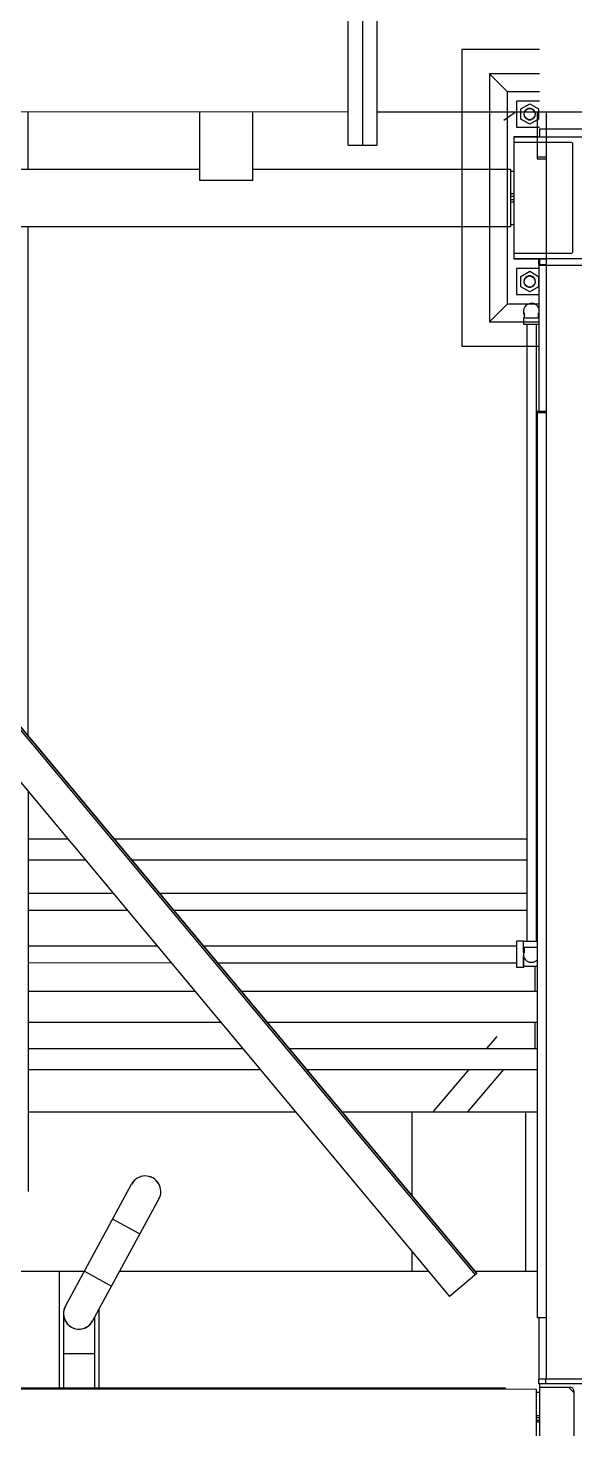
# Model space of a CAD drawing. Header units: metres. Extents: x 0 to 63075, y 0 to 44550.
# Drawn here: x 60389 to 60624, y 39165 to 39768 of the extents above; entities that cross this region are included whole.
import ezdxf

# ---------------------------------------------------------------- set-up
doc = ezdxf.new("R2010")
doc.units = ezdxf.units.M
doc.header["$LTSCALE"] = 75
for name, color, linetype in [('GSB', 7, 'Continuous'), ('ML6', 1, 'Continuous'), ('SDM', 7, 'Continuous'), ('SL1', 8, 'Continuous')]:
    doc.layers.add(name, color=color, linetype=linetype)
doc.styles.add('ROMANS', font='ROMANS.SHX')
doc.dimstyles.new('75___1-75', dxfattribs={"dimscale": 75, "dimtxt": 2.5, "dimasz": 2, "dimexe": 1.5, "dimexo": 1, "dimgap": 0.5, "dimtad": 1, "dimdec": 0, "dimzin": 12, "dimtxsty": 'ROMANS', "dimcen": 0, "dimclrd": 256, "dimclre": 256, "dimclrt": 3, "dimazin": 3, "dimtfac": 1, "dimtdec": 0, "dimtmove": 0, "dimatfit": 0, "dimfxl": 1, "dimlwd": -1, "dimlwe": -1, "dimarcsym": 0})

# ---------------------------------------------------------------- blocks, each defined once
blk = doc.blocks.new('A$C6bae614f')
at = {"layer": 'SL1'}
for p, q in [((417219.7, 39303.6), (417219.7, 40002.1)), ((417260.9, 40002.1), (417260.9, 39303.6)), ((417302, 40002.1), (417302, 39303.6)), ((417545.2, 39577.8), (417545.2, 38727.8)), ((417768.7, 39577.8), (417545.2, 39577.8)), ((417625.2, 39507.8), (417625.2, 38797.8)), ((417675.2, 39457.8), (417625.2, 39507.8)), ((417768.7, 39507.8), (417625.2, 39507.8)), ((417675.2, 39457.8), (417675.2, 38847.8)), ((417675.2, 39457.8), (417768.7, 39457.8)), ((417219.7, 39398.8), (415435.2, 39398.9)), ((416302, 39235.4), (416302, 39398.9)), ((416794.2, 39202.9), (416794.2, 39398.9)), ((416946.2, 39202.8), (416946.2, 39398.8)), ((418784.6, 39398.8), (417302, 39398.8)), ((417665.7, 39375.6), (417698.5, 39398.8)), ((417702.7, 39430.3), (417702.7, 39355.3)), ((417768.7, 39430.3), (417702.7, 39430.3)), ((417714.8, 39407.5), (417740.2, 39422.2)), ((417714.8, 39378.1), (417714.8, 39407.5)), ((417725.2, 39400.1), (417723.6, 39392.8)), ((417729.8, 39405.9), (417725.2, 39400.1)), ((417736.5, 39409.1), (417729.8, 39405.9)), ((417743.9, 39409.1), (417736.5, 39409.1)), ((417740.2, 39422.2), (417765.7, 39407.5)), ((417750.6, 39405.9), (417743.9, 39409.1)), ((417755.2, 39400.1), (417750.6, 39405.9)), ((417756.9, 39392.8), (417755.2, 39400.1)), ((417762, 39398.8), (417762, 39269.4)), ((417765.7, 39407.5), (417765.7, 39378.1)), ((417787.7, 39398.8), (417787.6, 35766.8)), ((417702.7, 39355.3), (417768.7, 39355.3)), ((417740.2, 39363.5), (417714.8, 39378.1)), ((417723.6, 39392.8), (417725.2, 39385.6)), ((417725.2, 39385.6), (417729.8, 39379.8)), ((417729.8, 39379.8), (417736.5, 39376.6)), ((417736.5, 39376.6), (417743.9, 39376.6)), ((417765.7, 39378.1), (417740.2, 39363.5)), ((417743.9, 39376.6), (417750.6, 39379.8)), ((417750.6, 39379.8), (417755.2, 39385.6)), ((417755.2, 39385.6), (417756.9, 39392.8)), ((417695.2, 39327.8), (418045.2, 39327.8)), ((417695.2, 39327.8), (417695.2, 38977.8)), ((417762, 39327.8), (417695.2, 39327.8)), ((417769.2, 39350.2), (417971.2, 39350.2)), ((417769.2, 39327.8), (417769.2, 39350.2)), ((417219.7, 39303.6), (417302, 39303.6)), ((417858, 39311.8), (417695.2, 39311.8)), ((417762, 39311.8), (417695.2, 39311.8)), ((417864, 38999.8), (417864, 39305.8)), ((413220.7, 39235.5), (416794.2, 39235.4)), ((416946.2, 39235.3), (417685.2, 39235.3)), ((417685.2, 39235.3), (417685.2, 39070.3)), ((417787.7, 39269.4), (417762, 39269.4)), ((417762, 39269.4), (417762, 39264.6)), ((417762, 39264.6), (417787.7, 39264.6)), ((416946.2, 39202.8), (416794.2, 39202.9)), ((417685.2, 39228.8), (417695.2, 39228.8)), ((417685.2, 39165.3), (417695.2, 39165.3)), ((417685.2, 39157.3), (417695.2, 39157.3)), ((417685.2, 39148.4), (417695.2, 39148.4)), ((417695.2, 39140.4), (417685.2, 39140.4)), ((417685.2, 39076.8), (417695.2, 39076.8)), ((413220.7, 39070.5), (417685.2, 39070.3)), ((416302, 37610.6), (416302, 39070.4)), ((417695.2, 38993.8), (417858, 38993.8)), ((417695.2, 38993.8), (417787.7, 38993.8)), ((418045.2, 38977.8), (417695.2, 38977.8)), ((417695.2, 38977.8), (417787.7, 38977.8)), ((417765.2, 38977.8), (417765.2, 38961.8)), ((417765.2, 38961.8), (417787.7, 38961.8)), ((417766.7, 38961.8), (417766.7, 38541.1)), ((417769.2, 38958.8), (417769.2, 38977.8)), ((417971.2, 38958.8), (417769.2, 38958.8)), ((417702.7, 38950.3), (417702.7, 38875.3)), ((417768.7, 38950.3), (417702.7, 38950.3)), ((417714.8, 38927.5), (417740.2, 38942.2)), ((417714.8, 38898.1), (417714.8, 38927.5)), ((417725.2, 38920.1), (417723.5, 38912.8)), ((417729.8, 38925.9), (417725.2, 38920.1)), ((417736.5, 38929.1), (417729.8, 38925.9)), ((417743.9, 38929.1), (417736.5, 38929.1)), ((417740.2, 38942.2), (417765.6, 38927.5)), ((417750.6, 38925.9), (417743.9, 38929.1)), ((417755.2, 38920.1), (417750.6, 38925.9)), ((417756.9, 38912.8), (417755.2, 38920.1)), ((417765.6, 38927.5), (417765.6, 38898.1)), ((417702.7, 38875.3), (417768.7, 38875.3)), ((417740.2, 38883.5), (417714.8, 38898.1)), ((417723.5, 38912.8), (417725.2, 38905.6)), ((417725.2, 38905.6), (417729.8, 38899.8)), ((417729.8, 38899.8), (417736.5, 38896.6)), ((417736.5, 38896.6), (417743.9, 38896.6)), ((417765.6, 38898.1), (417740.2, 38883.5)), ((417743.9, 38896.6), (417750.6, 38899.8)), ((417750.6, 38899.8), (417755.2, 38905.6)), ((417755.2, 38905.6), (417756.9, 38912.8)), ((417675.2, 38847.8), (417625.2, 38797.8)), ((417768.7, 38847.8), (417675.2, 38847.8)), ((415302.4, 38797.7), (417583.9, 36065.2)), ((417588.8, 36069.3), (415307.3, 38801.8)), ((417588.8, 36069.3), (415307.3, 38801.8)), ((415307.3, 38801.8), (417588.8, 36069.3)), ((415307.3, 38801.8), (417588.8, 36069.3)), ((417625.2, 38797.8), (417768.7, 38797.8)), ((417722.2, 38808.4), (417766.7, 38808.4)), ((417722.2, 38808.4), (417722.2, 38790.9)), ((417725.4, 38808.4), (417725.4, 38823.1)), ((417765, 38823.1), (417765, 38808.4)), ((417722.2, 38790.9), (417766.7, 38790.9)), ((417731.9, 38790.9), (417731.8, 37021)), ((417758.5, 38790.9), (417758.5, 37021)), ((415229, 38736.4), (417510.5, 36003.9)), ((417545.2, 38727.8), (417768.7, 38727.8)), ((417761.9, 38541.1), (417787.7, 38541.1)), ((417761.9, 38541.1), (417761.9, 35942.4)), ((417787.7, 38536.3), (417761.9, 38536.3)), ((416302, 37451.4), (416301.9, 36304.5)), ((416416.1, 37314.6), (416301.9, 37314.6)), ((417731.8, 37314.6), (416549, 37314.6)), ((417761.9, 37314.6), (417758.5, 37314.6)), ((416466.5, 37254.3), (416301.9, 37254.3)), ((417731.8, 37254.3), (416599.4, 37254.3)), ((417761.9, 37254.3), (417758.5, 37254.3)), ((416546.4, 37158.6), (416301.9, 37158.6)), ((417731.8, 37158.6), (416679.3, 37158.6)), ((417761.9, 37158.6), (417758.5, 37158.6)), ((416586.7, 37110.3), (416301.9, 37110.4)), ((417731.8, 37110.3), (416719.6, 37110.3)), ((417761.9, 37110.3), (417758.5, 37110.3)), ((416301.9, 37008.6), (416671.7, 37008.6)), ((416804.6, 37008.6), (417702.2, 37008.6)), ((417702.2, 37022.2), (417702.2, 36946.7)), ((417722.9, 37022.2), (417702.2, 37022.2)), ((417761.9, 37021), (417722.2, 37021)), ((417722.2, 37003.6), (417722.2, 37021)), ((417761.9, 37003.6), (417722.2, 37003.6)), ((417722.9, 37022.2), (417722.9, 37021)), ((417722.9, 36990.2), (417722.9, 37003.6)), ((417722.9, 37003.6), (417722.9, 36990.1)), ((417725.3, 36988.9), (417725.3, 37003.6)), ((416301.9, 36960.4), (416712, 36960.3)), ((416844.9, 36960.3), (417702.2, 36960.3)), ((417722.9, 36946.7), (417702.2, 36946.7)), ((417722.9, 36949.9), (417722.9, 36978.7)), ((417722.9, 36978.7), (417722.9, 36946.7)), ((417722.9, 36949.9), (417761.9, 36949.9)), ((417755.2, 36949.9), (417755.2, 36878.9)), ((416301.9, 36878.9), (416779.9, 36878.9)), ((416912.8, 36878.9), (417761.9, 36878.9)), ((416301.9, 36790), (416854.2, 36790)), ((416987.1, 36790), (417761.9, 36790)), ((417755.2, 36790), (417755.2, 36714.6)), ((417617.6, 36714.6), (417646.8, 36748.9)), ((416301.9, 36714.6), (416917.1, 36714.6)), ((417050, 36714.6), (417761.9, 36714.6)), ((416301.9, 36654.3), (416967.5, 36654.3)), ((417100.4, 36654.3), (417761.9, 36654.3)), ((417463.3, 36533), (417566.4, 36654.3)), ((417563.3, 36533), (417666.4, 36654.3)), ((416301.9, 36533.1), (417068.7, 36533.1)), ((417201.6, 36533.1), (417761.9, 36533)), ((417402.1, 36533), (417402.1, 36292.9)), ((417728.7, 36075.8), (417728.8, 36533)), ((416408.9, 35975.7), (416598.9, 36325.7)), ((416677.1, 36283.3), (416487.1, 35933.3)), ((416544.5, 36225.5), (416622.7, 36183.1)), ((417402.1, 36133.8), (417402.1, 36075.8)), ((416173.1, 36075.9), (416463.3, 36075.9)), ((416390.8, 36075.9), (416390.8, 35741.9)), ((416463.3, 36075.9), (416541.4, 36033.5)), ((416564.5, 36075.9), (417450.5, 36075.8)), ((417588.8, 36069.3), (417510.5, 36003.9)), ((417583.4, 36075.8), (417761.9, 36075.8)), ((417588.8, 36069.3), (417588.8, 36069.3)), ((417588.8, 36069.3), (417588.8, 36069.3)), ((417588.8, 36069.3), (417588.8, 36069.3)), ((416403.5, 35954.5), (416403.5, 35741.9)), ((416492.4, 35943.2), (416492.4, 35741.9)), ((416505.1, 35966.6), (416505.1, 35741.9)), ((417787.6, 35942.4), (417761.9, 35942.4)), ((417766.6, 35942.4), (417766.6, 35766.8)), ((416403.5, 35840.5), (416492.4, 35840.5)), ((413220.6, 35742), (417670.1, 35741.8)), ((417670.1, 35741.8), (417670.1, 35738.3)), ((417975.1, 35766.8), (417765.1, 35766.8)), ((417765.1, 35766.8), (417765.1, 35754.3)), ((417765.1, 35754.3), (417975.1, 35754.3)), ((417768.6, 35754.3), (417768.6, 35551.3)), ((417768.6, 35743.3), (417856.5, 35743.3)), ((417785.1, 35766.8), (417785.1, 35754.3)), ((417851.5, 35743.3), (417866.5, 35728.3)), ((413220.6, 35738.5), (417758.6, 35738.3)), ((417758.6, 35738.3), (417758.6, 35567.3)), ((417758.6, 35728.8), (417768.6, 35728.8)), ((417866.5, 35733.3), (417866.5, 35572.3)), ((417758.6, 35662.6), (417768.6, 35662.6)), ((417758.6, 35656.3), (417768.6, 35656.3)), ((417758.6, 35649.4), (417768.6, 35649.4)), ((417768.6, 35643.1), (417758.6, 35643.1))]:
    blk.add_line(p, q, dxfattribs=at)
for centre in [(417740.2, 39392.8), (417740.2, 38912.8)]:
    blk.add_circle(centre, 16, dxfattribs=at)
for centre, radius, start, end in [((417858, 39305.8), 6, 359.9981, 89.9981), ((417858, 38999.8), 6, 269.9981, 359.9981), ((417745.2, 38827.5), 23, 20.7196, 210.47), ((417745.2, 38827.5), 23, 329.5263, 339.2767), ((417745.1, 36984.4), 23, 149.5263, 316.7734), ((416638, 36304.5), 44.5, 330.8948, 152.1102), ((416638, 36304.5), 44.4, 331.5025, 151.5025), ((416448, 35954.5), 44.5, 150.8948, 332.1101), ((416448, 35954.5), 44.4, 151.5025, 331.5025), ((417856.5, 35733.3), 10, 359.9981, 89.9981)]:
    blk.add_arc(centre, radius, start, end, dxfattribs=at)
blk = doc.blocks.new('zw$15D4')
at = {"layer": 'ML6', "xscale": 0.2502808837766805, "yscale": 0.2502808837766805, "zscale": 0.2502808837766805}
blk.add_blockref('A$C6bae614f', (-85544.7, -3177.3), dxfattribs=at)

msp = doc.modelspace()

# ---------------------------------------------------------------- block references
at = {"layer": 'GSB', "xscale": 0.6000000000000068, "yscale": 0.6000000000000068, "zscale": 0.6000000000000068}
msp.add_blockref('zw$15D4', (49200, 35721.63), dxfattribs=at)

# ---------------------------------------------------------------- leaders
at = {"layer": 'SDM'}
msp.add_leader([(52766.71, 37891.88), (59453.13, 42438.72), (62243.43, 42438.72)], dimstyle='75___1-75', override={"dimtad": 0}, dxfattribs=at)

doc.saveas('drawing.dxf')
